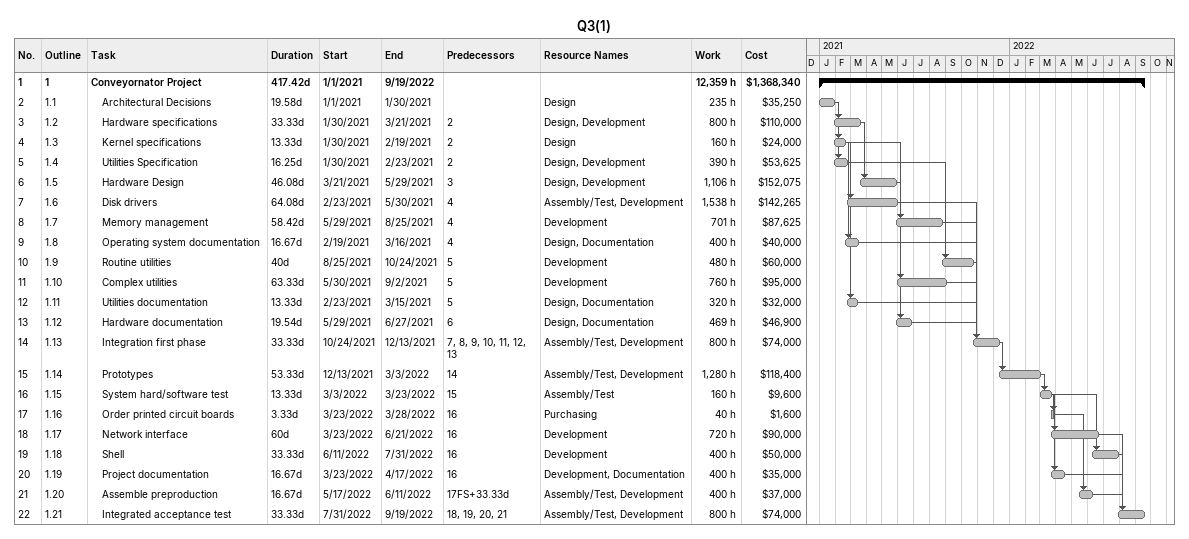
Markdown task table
Q3(1)

| ID | WBS | Task | Duration | Start | Finish | Predecessors | Resources | Work (h) | Cost ($) |
|---|---|---|---|---|---|---|---|---|---|
| 1 | 1 | **Conveyornator Project** | 417.42d | 2021-01-01 | 2022-09-19 |  |  | 12359 | 1368340 |
| 2 | 1.1 | Architectural Decisions | 19.58d | 2021-01-01 | 2021-01-30 |  | Design | 235 | 35250 |
| 3 | 1.2 | Hardware specifications | 33.33d | 2021-01-30 | 2021-03-21 | 2 | Design, Development | 800 | 110000 |
| 4 | 1.3 | Kernel specifications | 13.33d | 2021-01-30 | 2021-02-19 | 2 | Design | 160 | 24000 |
| 5 | 1.4 | Utilities Specification | 16.25d | 2021-01-30 | 2021-02-23 | 2 | Design, Development | 390 | 53625 |
| 6 | 1.5 | Hardware Design | 46.08d | 2021-03-21 | 2021-05-29 | 3 | Design, Development | 1106 | 152075 |
| 7 | 1.6 | Disk drivers | 64.08d | 2021-02-23 | 2021-05-30 | 4 | Assembly/Test, Development | 1538 | 142265 |
| 8 | 1.7 | Memory management | 58.42d | 2021-05-29 | 2021-08-25 | 4 | Development | 701 | 87625 |
| 9 | 1.8 | Operating system documentation | 16.67d | 2021-02-19 | 2021-03-16 | 4 | Design, Documentation | 400 | 40000 |
| 10 | 1.9 | Routine utilities | 40d | 2021-08-25 | 2021-10-24 | 5 | Development | 480 | 60000 |
| 11 | 1.10 | Complex utilities | 63.33d | 2021-05-30 | 2021-09-02 | 5 | Development | 760 | 95000 |
| 12 | 1.11 | Utilities documentation | 13.33d | 2021-02-23 | 2021-03-15 | 5 | Design, Documentation | 320 | 32000 |
| 13 | 1.12 | Hardware documentation | 19.54d | 2021-05-29 | 2021-06-27 | 6 | Design, Documentation | 469 | 46900 |
| 14 | 1.13 | Integration first phase | 33.33d | 2021-10-24 | 2021-12-13 | 7, 8, 9, 10, 11, 12, 13 | Assembly/Test, Development | 800 | 74000 |
| 15 | 1.14 | Prototypes | 53.33d | 2021-12-13 | 2022-03-03 | 14 | Assembly/Test, Development | 1280 | 118400 |
| 16 | 1.15 | System hard/software test | 13.33d | 2022-03-03 | 2022-03-23 | 15 | Assembly/Test | 160 | 9600 |
| 17 | 1.16 | Order printed circuit boards | 3.33d | 2022-03-23 | 2022-03-28 | 16 | Purchasing | 40 | 1600 |
| 18 | 1.17 | Network interface | 60d | 2022-03-23 | 2022-06-21 | 16 | Development | 720 | 90000 |
| 19 | 1.18 | Shell | 33.33d | 2022-06-11 | 2022-07-31 | 16 | Development | 400 | 50000 |
| 20 | 1.19 | Project documentation | 16.67d | 2022-03-23 | 2022-04-17 | 16 | Development, Documentation | 400 | 35000 |
| 21 | 1.20 | Assemble preproduction | 16.67d | 2022-05-17 | 2022-06-11 | 17FS+33.33d | Assembly/Test, Development | 400 | 37000 |
| 22 | 1.21 | Integrated acceptance test | 33.33d | 2022-07-31 | 2022-09-19 | 18, 19, 20, 21 | Assembly/Test, Development | 800 | 74000 |
